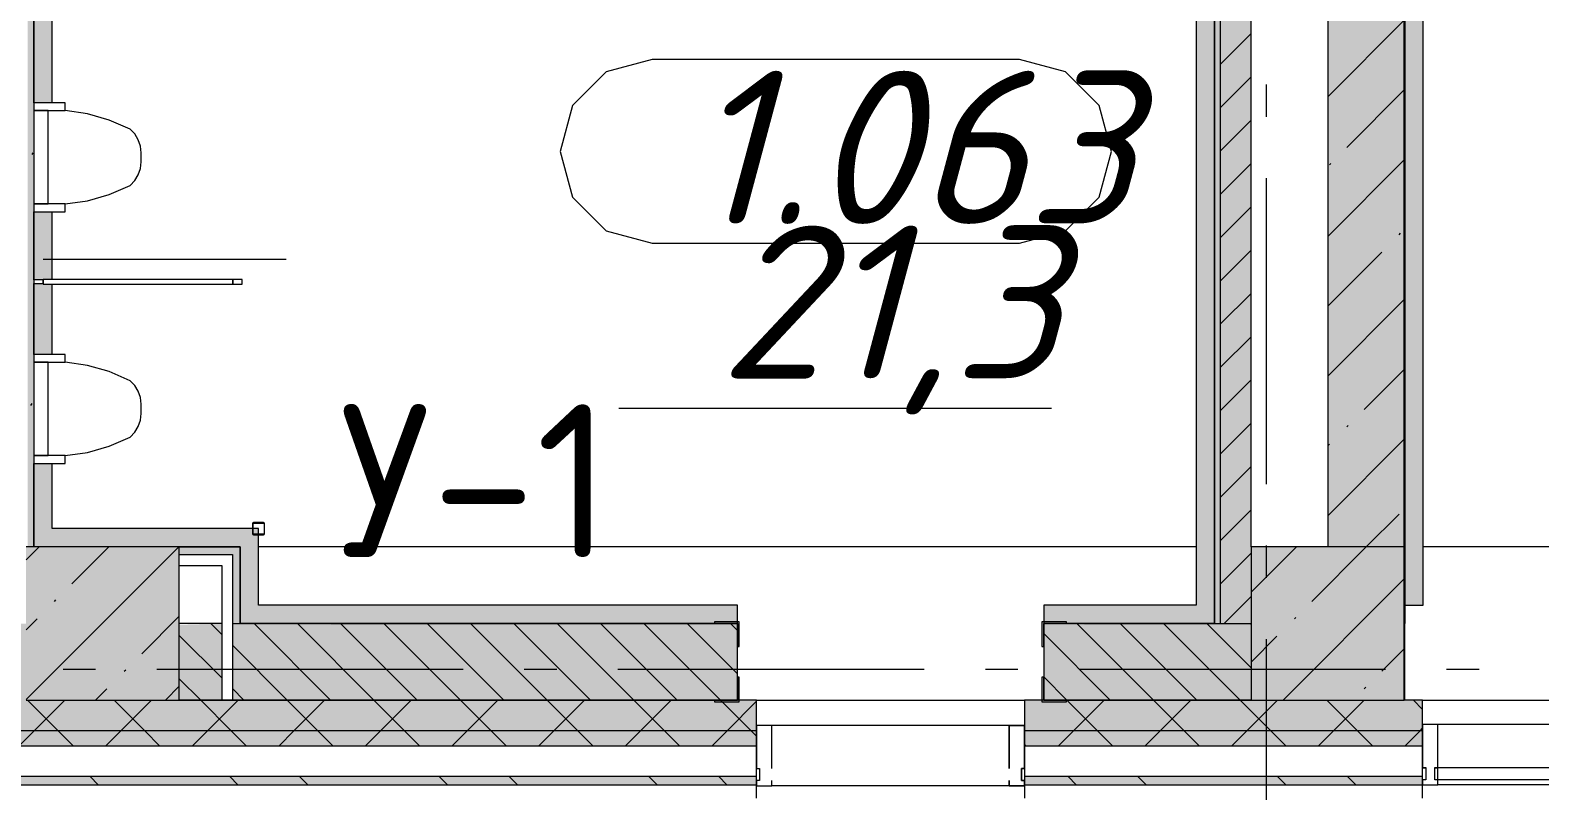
# Model space of a CAD drawing. Header units: millimetres. Extents: x -537608 to 253996, y -217170 to 186033.
# Drawn here: x -355363 to -350434, y -212296 to -209812 of the extents above; entities that cross this region are included whole.
import ezdxf

# ---------------------------------------------------------------- set-up
doc = ezdxf.new("R2010")
doc.units = ezdxf.units.MM
doc.layers.add('PDF _Геометрия', color=7, linetype='Continuous')
doc.layers.add('PDF _Текст', color=7, linetype='Continuous')
doc.layers.add('PDF _Сплошная заливка', color=7, linetype='Continuous', true_color=0xffffff)
doc.styles.add('PDF ISOCPEUR', font='isocpeur.ttf')
doc.styles.add('PDF ISOCPEUR Italic', font='isocpeui.ttf')

msp = doc.modelspace()

# ---------------------------------------------------------------- hatches: boundary and pattern name
at = {"layer": 'PDF _Сплошная заливка', "transparency": 33554559}
h = msp.add_hatch(color=256, dxfattribs=at)
h.paths.add_polyline_path([(-351496.1939, -211749.6569), (-351476.1972, -211749.6569), (-351476.1972, -207147.0659), (-351496.1939, -207149.6537), (-351496.1939, -211040.3228)], flags=0)
h.paths.add_polyline_path([(-351496.1939, -207047.0654), (-351476.1972, -207047.0654), (-351476.1972, -204249.6538), (-351496.1939, -204249.6538), (-351496.1939, -206832.9885)], flags=0)
for points in [[(-351476.1972, -211749.6569), (-351376.1968, -211749.6569), (-351376.1968, -204249.6538), (-351476.1972, -204249.6538), (-351476.1972, -211499.6558)], [(-351126.1957, -211499.6558), (-350876.1946, -211499.6558), (-350876.1946, -204499.6549), (-351126.1957, -204499.6549), (-351126.1957, -211040.3228)], [(-355370.8579, -211499.6558), (-355350.8613, -211499.6558), (-355350.8613, -207149.6537), (-355370.8579, -207149.6537), (-355370.8579, -211232.1684)], [(-354876.195, -211999.658), (-354876.195, -211499.6558), (-355376.1973, -211499.6558), (-355376.1973, -211999.658), (-355004.0461, -211999.658)]]:
    msp.add_hatch(color=256, dxfattribs=at).paths.add_polyline_path(points)
at = {"layer": 'PDF _Сплошная заливка', "true_color": 0x2254ff, "transparency": 33554559}
h = msp.add_hatch(color=160, dxfattribs=at)
h.paths.add_polyline_path([(-355350.8613, -211439.6572), (-355290.8627, -211439.6572), (-355290.8627, -211227.0701), (-355350.8613, -211227.0701)], flags=0)
h.paths.add_polyline_path([(-355350.8613, -210870.9542), (-355290.8627, -210870.9542), (-355290.8627, -210641.6559), (-355350.8613, -210639.658)], flags=0)
h.paths.add_polyline_path([(-355350.8613, -210627.6574), (-355290.8627, -210625.6552), (-355290.8627, -210405.382), (-355350.8613, -210405.382)], flags=0)
h.paths.add_polyline_path([(-355290.8627, -210049.2704), (-355290.8627, -207149.6537), (-355350.8613, -207149.6537), (-355350.8613, -210049.2704), (-355331.1402, -210049.2704)], flags=0)
h = msp.add_hatch(color=160, dxfattribs=at)
h.paths.add_polyline_path([(-351630.9688, -211749.6569), (-351556.201, -211749.6569), (-351556.201, -211689.6583), (-352053.6971, -211689.6583), (-352053.6971, -211749.6569)], flags=0)
h.paths.add_polyline_path([(-354160.7768, -211749.6569), (-353053.7016, -211749.6569), (-353053.7016, -211689.6583), (-354677.3223, -211689.6583), (-354677.3223, -211749.6569)], flags=0)
at = {"layer": 'PDF _Сплошная заливка', "transparency": 33554559}
h = msp.add_hatch(color=256, dxfattribs=at)
h.paths.add_polyline_path([(-287542.4985, -211999.658), (-287136.1735, -211999.658), (-287136.1735, -211749.6569), (-288256.1728, -211753.5623), (-288256.1728, -211999.658)], flags=0)
h.paths.add_polyline_path([(-285316.1732, -211999.658), (-284876.1717, -211999.658), (-284876.1717, -211749.6569), (-285316.1732, -211753.5623)], flags=0)
h.paths.add_polyline_path([(-294544.0193, -211999.658), (-294426.1751, -211999.658), (-294426.1751, -211749.6569), (-294544.0193, -211753.5623)], flags=0)
h.paths.add_polyline_path([(-293876.1749, -211999.658), (-293876.1749, -211749.6569), (-293926.1751, -211749.6569), (-293926.1751, -211999.658)], flags=0)
h.paths.add_polyline_path([(-293376.1748, -211999.658), (-293240.0629, -211999.658), (-293240.0629, -211749.6569), (-293376.1748, -211753.5623), (-293376.1748, -211911.5289)], flags=0)
h.paths.add_polyline_path([(-293076.1757, -211999.658), (-293076.1757, -211749.6569), (-293205.0645, -211753.5623), (-293205.0645, -211999.658)], flags=0)
h.paths.add_polyline_path([(-290076.1731, -211999.658), (-290076.1731, -211749.6569), (-290202.4245, -211753.5623), (-290202.4245, -211999.658)], flags=0)
h.paths.add_polyline_path([(-294579.0199, -211999.658), (-294579.0199, -211749.6569), (-294814.7297, -211753.5623), (-294814.7297, -211999.658), (-294710.2877, -211999.658)], flags=0)
h.paths.add_polyline_path([(-290376.1745, -211999.658), (-290237.4252, -211999.658), (-290237.4252, -211749.6569), (-290376.1745, -211753.5623), (-290376.1745, -211950.0152)], flags=0)
h.paths.add_polyline_path([(-290876.1745, -211999.658), (-290876.1745, -211749.6569), (-291256.1754, -211753.5623), (-291256.1754, -211999.658), (-290915.5758, -211999.658)], flags=0)
h.paths.add_polyline_path([(-296926.1754, -211999.658), (-296634.73, -211999.658), (-296634.73, -211749.6569), (-296926.1754, -211753.5623)], flags=0)
h.paths.add_polyline_path([(-297426.1777, -211999.658), (-297426.1777, -211749.6569), (-297814.73, -211753.5623), (-297814.73, -211999.658), (-297661.7282, -211999.658)], flags=0)
h.paths.add_polyline_path([(-303814.7307, -211999.658), (-303426.1784, -211999.658), (-303426.1784, -211749.6569), (-303814.7307, -211753.5623)], flags=0)
h.paths.add_polyline_path([(-299634.7303, -211999.658), (-299634.7303, -211749.6569), (-300814.7304, -211753.5623), (-300814.7304, -211999.658), (-300191.5361, -211999.658)], flags=0)
h.paths.add_polyline_path([(-302721.3441, -211999.658), (-302634.7307, -211999.658), (-302634.7307, -211749.6569), (-302926.1805, -211753.5623), (-302926.1805, -211999.658)], flags=0)
h.paths.add_polyline_path([(-305788.7147, -211999.658), (-305788.7147, -211749.6569), (-305926.1808, -211753.5623), (-305926.1808, -211999.658)], flags=0)
h.paths.add_polyline_path([(-308634.7357, -211999.658), (-308634.7357, -211749.6569), (-309814.7358, -211753.5623), (-309814.7358, -211999.658), (-309467.4986, -211999.658)], flags=0)
h.paths.add_polyline_path([(-306595.457, -211999.658), (-306595.457, -211749.6569), (-306814.7354, -211753.5623), (-306814.7354, -211999.658)], flags=0)
h.paths.add_polyline_path([(-306560.4585, -211999.658), (-306426.1788, -211999.658), (-306426.1788, -211749.6569), (-306560.4585, -211753.5623)], flags=0)
h.paths.add_polyline_path([(-305634.7311, -211999.658), (-305634.7311, -211749.6569), (-305753.7162, -211753.5623), (-305753.7162, -211999.658), (-305672.7867, -211999.658)], flags=0)
h.paths.add_polyline_path([(-312814.7361, -211999.658), (-312595.4577, -211999.658), (-312595.4577, -211749.6569), (-312814.7361, -211753.5623)], flags=0)
h.paths.add_polyline_path([(-311791.3679, -211999.658), (-311791.3679, -211749.6569), (-311926.1815, -211753.5623), (-311926.1815, -211999.658)], flags=0)
h.paths.add_polyline_path([(-311634.7361, -211999.658), (-311634.7361, -211749.6569), (-311756.3651, -211753.5623), (-311756.3651, -211999.658)], flags=0)
h.paths.add_polyline_path([(-312426.1838, -211999.658), (-312426.1838, -211749.6569), (-312560.4592, -211753.5623), (-312560.4592, -211999.658)], flags=0)
h.paths.add_polyline_path([(-315699.4156, -211999.658), (-315699.4156, -211749.6569), (-315814.7365, -211753.5623), (-315814.7365, -211999.658), (-315792.0185, -211999.658)], flags=0)
h.paths.add_polyline_path([(-315664.4172, -211999.658), (-315426.1841, -211999.658), (-315426.1841, -211749.6569), (-315664.4172, -211753.5623)], flags=0)
h.paths.add_polyline_path([(-314926.1819, -211999.658), (-314634.7364, -211999.658), (-314634.7364, -211749.6569), (-314926.1819, -211753.5623), (-314926.1819, -211907.5976)], flags=0)
h.paths.add_polyline_path([(-317634.7368, -211999.658), (-317634.7368, -211749.6569), (-318814.7368, -211753.5623), (-318814.7368, -211999.658), (-317900.1918, -211999.658)], flags=0)
h.paths.add_polyline_path([(-321426.1849, -211999.658), (-321426.1849, -211749.6569), (-321815.3572, -211753.5623), (-321815.3572, -211999.658), (-321694.9038, -211999.658)], flags=0)
h.paths.add_polyline_path([(-320851.6344, -211999.658), (-320796.1872, -211999.658), (-320796.1872, -211749.6569), (-320926.1869, -211753.5623), (-320926.1869, -211999.658)], flags=0)
h.paths.add_polyline_path([(-320634.7372, -211999.658), (-320634.7372, -211749.6569), (-320761.1845, -211753.5623), (-320761.1845, -211999.658)], flags=0)
h.paths.add_polyline_path([(-323756.1856, -211999.658), (-323635.3576, -211999.658), (-323635.3576, -211749.6569), (-323756.1856, -211753.5623)], flags=0)
h.paths.add_polyline_path([(-323791.1884, -211999.658), (-323791.1884, -211749.6569), (-323926.1873, -211749.6569), (-323926.1873, -211999.658), (-323803.077, -211999.658)], flags=0)
h.paths.add_polyline_path([(-326804.9504, -211999.658), (-326804.9504, -211749.6569), (-326926.1876, -211753.5623), (-326926.1876, -211999.658)], flags=0)
h.paths.add_polyline_path([(-326754.5197, -211999.658), (-326634.7422, -211999.658), (-326634.7422, -211749.6569), (-326769.9477, -211753.5623), (-326769.9477, -211999.658)], flags=0)
h.paths.add_polyline_path([(-327476.1901, -211999.658), (-327426.1898, -211999.658), (-327426.1898, -211749.6569), (-327476.1901, -211749.6569), (-327476.1901, -211877.6371)], flags=0)
h.paths.add_polyline_path([(-324814.7418, -211999.658), (-324426.1895, -211999.658), (-324426.1895, -211749.6569), (-324814.7418, -211753.5623)], flags=0)
h.paths.add_polyline_path([(-328116.1903, -211999.658), (-327976.188, -211999.658), (-327976.188, -211749.6569), (-328116.1903, -211753.5623)], flags=0)
h.paths.add_polyline_path([(-338936.1917, -211999.658), (-338936.1917, -211749.6569), (-339301.195, -211753.5623), (-339301.195, -211999.658), (-338981.929, -211999.658)], flags=0)
h.paths.add_polyline_path([(-341934.7496, -211999.658), (-341934.7496, -211749.6569), (-343114.7496, -211753.5623), (-343114.7496, -211999.658), (-342355.0063, -211999.658)], flags=0)
h.paths.add_polyline_path([(-339476.1958, -211999.658), (-339336.1935, -211999.658), (-339336.1935, -211749.6569), (-339476.1958, -211753.5623), (-339476.1958, -211796.1563)], flags=0)
h.paths.add_polyline_path([(-339976.1894, -211999.658), (-339976.1894, -211749.6569), (-340088.9181, -211753.5623), (-340088.9181, -211999.658)], flags=0)
h.paths.add_polyline_path([(-345476.1965, -211999.658), (-345336.1941, -211999.658), (-345336.1941, -211749.6569), (-345476.1965, -211753.5623), (-345476.1965, -211949.6578)], flags=0)
h.paths.add_polyline_path([(-345301.1957, -211999.658), (-344934.7456, -211999.658), (-344934.7456, -211749.6569), (-345301.1957, -211753.5623)], flags=0)
h.paths.add_polyline_path([(-345976.1987, -211999.658), (-345976.1987, -211749.6569), (-346054.7471, -211753.5623), (-346054.7471, -211999.658)], flags=0)
h.paths.add_polyline_path([(-348976.1948, -211999.658), (-348976.1948, -211749.6569), (-349054.7518, -211753.5623), (-349054.7518, -211999.658)], flags=0)
h.paths.add_polyline_path([(-348476.1925, -211999.658), (-348356.1955, -211999.658), (-348356.1955, -211749.6569), (-348476.1925, -211753.5623), (-348476.1925, -211955.5396)], flags=0)
h.paths.add_polyline_path([(-348257.8915, -211999.658), (-347874.7517, -211999.658), (-347874.7517, -211749.6569), (-348321.197, -211753.5623), (-348321.197, -211999.658)], flags=0)
h.paths.add_polyline_path([(-355376.1973, -211999.658), (-355376.1973, -211749.6569), (-358388.3618, -211753.5623), (-358388.3618, -211999.658), (-355847.3154, -211999.658)], flags=0)
h.paths.add_polyline_path([(-351630.9688, -211999.658), (-351376.1968, -211999.658), (-351376.1968, -211749.6569), (-352053.6971, -211753.5623), (-352052.6035, -211999.658)], flags=0)
h.paths.add_polyline_path([(-354737.3208, -211999.658), (-354737.3208, -211749.6569), (-354876.195, -211753.5623), (-354876.195, -211999.658)], flags=0)
h.paths.add_polyline_path([(-354160.7768, -211999.658), (-353053.7016, -211999.658), (-353053.7016, -211749.6569), (-354702.3224, -211753.5623), (-354702.3224, -211999.658)], flags=0)
h.paths.add_polyline_path([(-359976.2004, -211999.658), (-359849.1502, -211999.658), (-359849.1502, -211749.6569), (-359976.2004, -211753.5623)], flags=0)
h.paths.add_polyline_path([(-359814.1518, -211999.658), (-359388.3576, -211999.658), (-359388.3576, -211749.6569), (-359814.1518, -211753.5623)], flags=0)
h = msp.add_hatch(color=256, dxfattribs=at)
h.paths.add_polyline_path([(-284489.1716, -212099.6584), (-284489.1716, -211999.658), (-285376.1718, -211999.658), (-285376.1718, -212099.6584), (-284876.1717, -212099.6584)], flags=0)
h.paths.add_polyline_path([(-287076.1728, -212099.6584), (-287076.1728, -211999.658), (-288316.1736, -211999.658), (-288316.1736, -212099.6584), (-287542.4985, -212099.6584)], flags=0)
h.paths.add_polyline_path([(-290072.3065, -212099.6584), (-290016.1746, -212099.6584), (-290016.1746, -211999.658), (-291309.6741, -211999.658), (-291309.6741, -212099.6584), (-290915.5758, -212099.6584)], flags=0)
h.paths.add_polyline_path([(-293445.3838, -212099.6584), (-293009.6752, -212099.6584), (-293009.6752, -211999.658), (-294876.175, -211999.658), (-294876.175, -212099.6584), (-294288.6531, -212099.6584)], flags=0)
h.paths.add_polyline_path([(-300191.5361, -212099.6584), (-299576.1786, -212099.6584), (-299576.1786, -211999.658), (-300876.18, -211999.658), (-300876.18, -212099.6584)], flags=0)
h.paths.add_polyline_path([(-296818.4588, -212099.6584), (-296576.1782, -212099.6584), (-296576.1782, -211999.658), (-297876.1754, -211999.658), (-297876.1754, -212099.6584), (-297661.7282, -212099.6584)], flags=0)
h.paths.add_polyline_path([(-303876.1804, -212099.6584), (-302576.179, -212099.6584), (-302576.179, -211999.658), (-303876.1804, -211999.658)], flags=0)
h.paths.add_polyline_path([(-306094.4213, -212099.6584), (-305576.1793, -212099.6584), (-305576.1793, -211999.658), (-306876.1808, -211999.658), (-306876.1808, -212099.6584), (-306516.056, -212099.6584)], flags=0)
h.paths.add_polyline_path([(-308624.2293, -212099.6584), (-308576.1797, -212099.6584), (-308576.1797, -211999.658), (-309876.1811, -211999.658), (-309876.1811, -212099.6584), (-309467.4986, -212099.6584)], flags=0)
h.paths.add_polyline_path([(-314926.1819, -212099.6584), (-314576.1847, -212099.6584), (-314576.1847, -211999.658), (-315876.1861, -211999.658), (-315876.1861, -212099.6584), (-315370.3838, -212099.6584)], flags=0)
h.paths.add_polyline_path([(-311926.1815, -212099.6584), (-311576.1843, -212099.6584), (-311576.1843, -211999.658), (-312876.1815, -211999.658), (-312876.1815, -212099.6584), (-311997.3066, -212099.6584)], flags=0)
h.paths.add_polyline_path([(-317576.185, -212099.6584), (-317576.185, -211999.658), (-318876.1865, -211999.658), (-318876.1865, -212099.6584), (-317900.1918, -212099.6584)], flags=0)
h.paths.add_polyline_path([(-323576.8058, -212099.6584), (-323576.8058, -211999.658), (-324876.1872, -211999.658), (-324876.1872, -212099.6584), (-323803.077, -212099.6584)], flags=0)
h.paths.add_polyline_path([(-321694.9038, -212099.6584), (-320576.1854, -212099.6584), (-320576.1854, -211999.658), (-321876.8026, -211999.658), (-321876.8026, -212099.6584)], flags=0)
h.paths.add_polyline_path([(-326754.5197, -212099.6584), (-326576.186, -212099.6584), (-326576.186, -211999.658), (-328176.1889, -211999.658), (-328176.1889, -212099.6584), (-327176.1543, -212099.6584)], flags=0)
h.paths.add_polyline_path([(-338981.929, -212099.6584), (-338876.1932, -212099.6584), (-338876.1932, -211999.658), (-340176.1903, -211999.658), (-340176.1903, -212099.6584), (-339825.1984, -212099.6584)], flags=0)
h.paths.add_polyline_path([(-341876.1978, -212099.6584), (-341876.1978, -211999.658), (-343176.195, -211999.658), (-343176.195, -212099.6584), (-342355.0063, -212099.6584)], flags=0)
h.paths.add_polyline_path([(-344876.1939, -212099.6584), (-344876.1939, -211999.658), (-346116.1925, -211999.658), (-346116.1925, -212099.6584), (-344884.8143, -212099.6584)], flags=0)
h.paths.add_polyline_path([(-347816.2, -212099.6584), (-347816.2, -211999.658), (-349116.1971, -211999.658), (-349116.1971, -212099.6584), (-348257.8915, -212099.6584)], flags=0)
h.paths.add_polyline_path([(-352991.197, -212099.6584), (-352991.197, -211999.658), (-358450.8578, -211999.658), (-358450.8578, -212099.6584), (-353317.5075, -212099.6584)], flags=0)
h.paths.add_polyline_path([(-352116.2018, -212099.6584), (-350816.196, -212099.6584), (-350816.196, -211999.658), (-352116.2018, -211999.658)], flags=0)
h.paths.add_polyline_path([(-359325.8616, -212099.6584), (-359325.8616, -211999.658), (-364176.2018, -211999.658), (-364176.2018, -212099.6584), (-359642.0274, -212099.6584)], flags=0)
h.paths.add_polyline_path([(-365466.2005, -212099.6584), (-365466.2005, -211999.658), (-366016.2029, -211999.658), (-366016.2029, -212099.6584)], flags=0)
h.paths.add_polyline_path([(-368226.2024, -212099.6584), (-367816.2023, -212099.6584), (-367816.2023, -211999.658), (-368226.2024, -211999.658)], flags=0)
h = msp.add_hatch(color=256, dxfattribs=at)
h.paths.add_polyline_path([(-284489.1716, -212149.6586), (-284489.1716, -212099.6584), (-285376.1718, -212099.6584), (-285376.1718, -212149.6586), (-285012.6906, -212149.6586)], flags=0)
h.paths.add_polyline_path([(-287542.4985, -212149.6586), (-287076.1728, -212149.6586), (-287076.1728, -212099.6584), (-288316.1736, -212099.6584), (-288316.1736, -212149.6586)], flags=0)
h.paths.add_polyline_path([(-290016.1746, -212149.6586), (-290016.1746, -212099.6584), (-291309.6741, -212099.6584), (-291309.6741, -212149.6586), (-290072.3065, -212149.6586)], flags=0)
h.paths.add_polyline_path([(-293023.7491, -212149.6586), (-293009.6752, -212149.6586), (-293009.6752, -212099.6584), (-294876.175, -212099.6584), (-294876.175, -212149.6586), (-293445.3838, -212149.6586)], flags=0)
h.paths.add_polyline_path([(-297661.7282, -212149.6586), (-296576.1782, -212149.6586), (-296576.1782, -212099.6584), (-297876.1754, -212099.6584), (-297876.1754, -212149.6586)], flags=0)
h.paths.add_polyline_path([(-302576.179, -212149.6586), (-302576.179, -212099.6584), (-303876.1804, -212099.6584), (-303876.1804, -212149.6586), (-302721.3441, -212149.6586)], flags=0)
h.paths.add_polyline_path([(-300876.18, -212149.6586), (-299576.1786, -212149.6586), (-299576.1786, -212099.6584), (-300876.18, -212099.6584)], flags=0)
h.paths.add_polyline_path([(-306876.1808, -212149.6586), (-305576.1793, -212149.6586), (-305576.1793, -212099.6584), (-306876.1808, -212099.6584), (-306876.1808, -212110.1863)], flags=0)
h.paths.add_polyline_path([(-308576.1797, -212149.6586), (-308576.1797, -212099.6584), (-309876.1811, -212099.6584), (-309876.1811, -212149.6586), (-308624.2293, -212149.6586)], flags=0)
h.paths.add_polyline_path([(-311576.1843, -212149.6586), (-311576.1843, -212099.6584), (-312876.1815, -212099.6584), (-312876.1815, -212149.6586), (-311997.3066, -212149.6586)], flags=0)
h.paths.add_polyline_path([(-314576.1847, -212149.6586), (-314576.1847, -212099.6584), (-315876.1861, -212099.6584), (-315876.1861, -212149.6586), (-315370.3838, -212149.6586)], flags=0)
h.paths.add_polyline_path([(-317900.1918, -212149.6586), (-317576.185, -212149.6586), (-317576.185, -212099.6584), (-318876.1865, -212099.6584), (-318876.1865, -212149.6586), (-318743.4611, -212149.6586)], flags=0)
h.paths.add_polyline_path([(-320851.6344, -212149.6586), (-320576.1854, -212149.6586), (-320576.1854, -212099.6584), (-321876.8026, -212099.6584), (-321876.8026, -212149.6586), (-321273.2691, -212149.6586)], flags=0)
h.paths.add_polyline_path([(-324646.3463, -212149.6586), (-323576.8058, -212149.6586), (-323576.8058, -212099.6584), (-324876.1872, -212099.6584), (-324876.1872, -212149.6586)], flags=0)
h.paths.add_polyline_path([(-327176.1543, -212149.6586), (-326576.186, -212149.6586), (-326576.186, -212099.6584), (-328176.1889, -212099.6584), (-328176.1889, -212149.6586), (-328019.4236, -212149.6586)], flags=0)
h.paths.add_polyline_path([(-338876.1932, -212149.6586), (-338876.1932, -212099.6584), (-340176.1903, -212099.6584), (-340176.1903, -212149.6586), (-338981.929, -212149.6586)], flags=0)
h.paths.add_polyline_path([(-342355.0063, -212149.6586), (-341876.1978, -212149.6586), (-341876.1978, -212099.6584), (-343176.195, -212099.6584), (-343176.195, -212149.6586)], flags=0)
h.paths.add_polyline_path([(-344876.1939, -212149.6586), (-344876.1939, -212099.6584), (-346116.1925, -212099.6584), (-346116.1925, -212149.6586), (-344884.8143, -212149.6586)], flags=0)
h.paths.add_polyline_path([(-347816.2, -212149.6586), (-347816.2, -212099.6584), (-349116.1971, -212099.6584), (-349116.1971, -212149.6586), (-348257.8915, -212149.6586)], flags=0)
h.paths.add_polyline_path([(-350816.196, -212149.6586), (-350816.196, -212099.6584), (-352116.2018, -212099.6584), (-352116.2018, -212149.6586), (-351630.9688, -212149.6586)], flags=0)
h.paths.add_polyline_path([(-353317.5075, -212149.6586), (-352991.197, -212149.6586), (-352991.197, -212099.6584), (-358450.8578, -212099.6584), (-358450.8578, -212149.6586), (-354160.7768, -212149.6586)], flags=0)
h.paths.add_polyline_path([(-360906.9313, -212149.6586), (-359325.8616, -212149.6586), (-359325.8616, -212099.6584), (-364176.2018, -212099.6584), (-364176.2018, -212149.6586), (-361750.2006, -212149.6586)], flags=0)
h.paths.add_polyline_path([(-365466.2005, -212149.6586), (-365466.2005, -212099.6584), (-366016.2029, -212099.6584), (-366016.2029, -212149.6586)], flags=0)
h.paths.add_polyline_path([(-367816.2023, -212149.6586), (-367816.2023, -212099.6584), (-368326.2029, -212099.6584), (-368326.2029, -212149.6586), (-368226.2024, -212149.6586)], flags=0)
h = msp.add_hatch(color=256, dxfattribs=at)
h.paths.add_polyline_path([(-284489.1716, -212276.6571), (-284489.1716, -212249.6591), (-285376.1718, -212249.6591), (-285376.1718, -212276.6571), (-285012.6906, -212276.6571)], flags=0)
h.paths.add_polyline_path([(-288316.1736, -212276.6571), (-287076.1728, -212276.6571), (-287076.1728, -212249.6591), (-288316.1736, -212249.6591)], flags=0)
h.paths.add_polyline_path([(-290016.1746, -212276.6571), (-290016.1746, -212249.6591), (-291309.6741, -212249.6591), (-291309.6741, -212276.6571), (-290072.3065, -212276.6571)], flags=0)
h.paths.add_polyline_path([(-293009.6752, -212276.6571), (-293009.6752, -212249.6591), (-294876.175, -212249.6591), (-294876.175, -212276.6571), (-293023.7491, -212276.6571)], flags=0)
h.paths.add_polyline_path([(-297661.7282, -212276.6571), (-296576.1782, -212276.6571), (-296576.1782, -212249.6591), (-297876.1754, -212249.6591), (-297876.1754, -212276.6571)], flags=0)
h.paths.add_polyline_path([(-300876.18, -212276.6571), (-299576.1786, -212276.6571), (-299576.1786, -212249.6591), (-300876.18, -212249.6591)], flags=0)
h.paths.add_polyline_path([(-306094.4213, -212276.6571), (-305576.1793, -212276.6571), (-305576.1793, -212249.6591), (-306876.1808, -212249.6591), (-306876.1808, -212276.6571), (-306516.056, -212276.6571)], flags=0)
h.paths.add_polyline_path([(-302721.3441, -212276.6571), (-302576.179, -212276.6571), (-302576.179, -212249.6591), (-303876.1804, -212249.6591), (-303876.1804, -212276.6571), (-303564.6134, -212276.6571)], flags=0)
h.paths.add_polyline_path([(-309467.4986, -212276.6571), (-308576.1797, -212276.6571), (-308576.1797, -212249.6591), (-309876.1811, -212249.6591), (-309876.1811, -212276.6571)], flags=0)
h.paths.add_polyline_path([(-312840.5759, -212276.6571), (-311576.1843, -212276.6571), (-311576.1843, -212249.6591), (-312876.1815, -212249.6591), (-312876.1815, -212276.6571)], flags=0)
h.paths.add_polyline_path([(-314576.1847, -212276.6571), (-314576.1847, -212249.6591), (-315876.1861, -212249.6591), (-315876.1861, -212276.6571), (-315370.3838, -212276.6571)], flags=0)
h.paths.add_polyline_path([(-317576.185, -212276.6571), (-317576.185, -212249.6591), (-318876.1865, -212249.6591), (-318876.1865, -212276.6571), (-317900.1918, -212276.6571)], flags=0)
h.paths.add_polyline_path([(-320851.6344, -212276.6571), (-320576.1854, -212276.6571), (-320576.1854, -212249.6591), (-321876.8026, -212249.6591), (-321876.8026, -212276.6571), (-321273.2691, -212276.6571)], flags=0)
h.paths.add_polyline_path([(-324876.1872, -212276.6571), (-323576.8058, -212276.6571), (-323576.8058, -212249.6591), (-324876.1872, -212249.6591)], flags=0)
h.paths.add_polyline_path([(-327176.1543, -212276.6571), (-326576.186, -212276.6571), (-326576.186, -212249.6591), (-328176.1889, -212249.6591), (-328176.1889, -212276.6571), (-328019.4236, -212276.6571)], flags=0)
h.paths.add_polyline_path([(-338876.1932, -212276.6571), (-338876.1932, -212249.6591), (-340176.1903, -212249.6591), (-340176.1903, -212276.6571), (-338981.929, -212276.6571)], flags=0)
h.paths.add_polyline_path([(-342355.0063, -212276.6571), (-341876.1978, -212276.6571), (-341876.1978, -212249.6591), (-343176.195, -212249.6591), (-343176.195, -212276.6571)], flags=0)
h.paths.add_polyline_path([(-346116.1925, -212276.6571), (-344876.1939, -212276.6571), (-344876.1939, -212249.6591), (-346116.1925, -212249.6591)], flags=0)
h.paths.add_polyline_path([(-347816.2, -212276.6571), (-347816.2, -212249.6591), (-349116.1971, -212249.6591), (-349116.1971, -212276.6571), (-348257.8915, -212276.6571)], flags=0)
h.paths.add_polyline_path([(-351630.9688, -212276.6571), (-350816.196, -212276.6571), (-350816.196, -212249.6591), (-352116.2018, -212249.6591), (-352116.2018, -212276.6571), (-352052.6035, -212276.6571)], flags=0)
h.paths.add_polyline_path([(-353317.5075, -212276.6571), (-352991.197, -212276.6571), (-352991.197, -212249.6591), (-358450.8578, -212249.6591), (-358450.8578, -212276.6571), (-354160.7768, -212276.6571)], flags=0)
h.paths.add_polyline_path([(-359642.0274, -212276.6571), (-359325.8616, -212276.6571), (-359325.8616, -212249.6591), (-364176.2018, -212249.6591), (-364176.2018, -212276.6571), (-360063.662, -212276.6571)], flags=0)
h.paths.add_polyline_path([(-368326.2029, -212276.6571), (-367816.2023, -212276.6571), (-367816.2023, -212249.6591), (-368476.2036, -212249.6591), (-368476.2036, -212276.6571), (-368376.2031, -212276.6571)], flags=0)
h.paths.add_polyline_path([(-365466.2005, -212276.6571), (-365466.2005, -212249.6591), (-366016.2029, -212249.6591), (-366016.2029, -212276.6571)], flags=0)

# ---------------------------------------------------------------- linework, layer by layer
at = {"layer": 'PDF _Геометрия', "lineweight": 9}
for p, q in [((-350874.7478, -204309.6524), (-350874.7478, -211689.6583)), ((-350814.7492, -211689.6583), (-350814.7492, -204309.6524)), ((-351126.1957, -204499.6549), (-351126.1957, -211499.6558)), ((-350876.1946, -211499.6558), (-350876.1946, -204499.6549)), ((-351376.1968, -211499.6558), (-351376.1968, -205399.6546)), ((-355350.8613, -207149.6537), (-355350.8613, -210049.2704)), ((-355350.8613, -210049.2704), (-355350.8613, -207149.6537)), ((-351496.1939, -207167.0668), (-351496.1939, -211749.6569)), ((-351496.1939, -211749.6569), (-351496.1939, -207167.0668)), ((-351476.1972, -211749.6569), (-351476.1972, -207147.0659)), ((-355290.8627, -210049.2704), (-355290.8627, -207209.6566)), ((-351556.201, -207209.6566), (-351556.201, -211689.6583)), ((-351126.1957, -210029.0025), (-350876.1946, -209779.0014)), ((-351476.1972, -209922.836), (-351376.1968, -209822.8356)), ((-351476.1972, -210064.255), (-351376.1968, -209964.2546)), ((-351063.8461, -210194.7498), (-350876.1946, -210007.1026)), ((-351476.1972, -210205.6783), (-351376.1968, -210105.6778)), ((-351476.1972, -210347.0972), (-351376.1968, -210247.0968)), ((-351126.1957, -210485.2007), (-350876.1946, -210235.1996)), ((-351120.8649, -210251.773), (-351116.1285, -210247.0322)), ((-355350.8613, -210627.6574), (-355350.8613, -210405.382)), ((-355350.8613, -210405.382), (-355350.8613, -210627.6574)), ((-355290.8627, -210625.6552), (-355290.8627, -210405.382)), ((-351476.1972, -210488.5205), (-351376.1968, -210388.5201)), ((-350892.7723, -210479.8699), (-350888.0272, -210475.1292)), ((-355320.8577, -210559.2408), (-354527.537, -210559.2408)), ((-351476.1972, -210629.9396), (-351376.1968, -210529.9391)), ((-351126.1957, -210713.2976), (-350949.7911, -210536.8974)), ((-355350.8613, -210870.9542), (-355350.8613, -210639.658)), ((-355350.8613, -210639.658), (-355350.8613, -210870.9542)), ((-355290.8627, -210870.9542), (-355290.8627, -210641.6559)), ((-351476.1972, -210771.3628), (-351376.1968, -210671.3624)), ((-351126.1957, -210941.3989), (-350876.1946, -210691.3977)), ((-351476.1972, -210912.7818), (-351376.1968, -210812.7856)), ((-351006.8186, -211050.1188), (-350876.1946, -210919.4947)), ((-351476.1972, -211054.2051), (-351376.1968, -210954.2046)), ((-351476.1972, -211195.6284), (-351376.1968, -211095.628)), ((-351063.8461, -211107.142), (-351059.101, -211102.4011)), ((-351126.1957, -211397.5928), (-350876.1946, -211147.596)), ((-351126.1957, -211169.4958), (-351120.8649, -211164.1651)), ((-355350.8613, -211439.6572), (-355350.8613, -211227.0701)), ((-355350.8613, -211227.0701), (-355350.8613, -211439.6572)), ((-355290.8627, -211439.6572), (-355290.8627, -211227.0701)), ((-351476.1972, -211337.0474), (-351376.1968, -211237.0469)), ((-351476.1972, -211478.4707), (-351376.1968, -211378.4702)), ((-351000.1617, -211499.6558), (-350892.7723, -211392.2664)), ((-355350.8613, -211439.6572), (-355350.8613, -211499.6558)), ((-355350.8613, -211499.6558), (-355350.8613, -211439.6572)), ((-354677.3223, -211439.6572), (-355290.8627, -211439.6572)), ((-354617.3238, -211439.6572), (-354677.3223, -211439.6572)), ((-354636.1492, -211420.8275), (-354637.3204, -211423.6564)), ((-354637.3204, -211423.6564), (-354637.3204, -211455.6579)), ((-354637.3204, -211455.6579), (-354636.1492, -211458.4869)), ((-354633.3245, -211419.6562), (-354636.1492, -211420.8275)), ((-354636.1492, -211458.4869), (-354633.3245, -211459.6581)), ((-354635.3225, -211423.6564), (-354634.7369, -211422.2441)), ((-354635.3225, -211455.6579), (-354635.3225, -211423.6564)), ((-354634.7369, -211457.0703), (-354635.3225, -211455.6579)), ((-354634.7369, -211422.2441), (-354633.3245, -211421.6585)), ((-354633.3245, -211457.6559), (-354634.7369, -211457.0703)), ((-354601.323, -211419.6562), (-354633.3245, -211419.6562)), ((-354633.3245, -211421.6585), (-354601.323, -211421.6585)), ((-354601.323, -211457.6559), (-354633.3245, -211457.6559)), ((-354633.3245, -211459.6581), (-354601.323, -211459.6581)), ((-354617.3238, -211689.6583), (-354617.3238, -211439.6572)), ((-354598.4983, -211420.8275), (-354601.323, -211419.6562)), ((-354601.323, -211421.6585), (-354599.9106, -211422.2441)), ((-354599.9106, -211457.0703), (-354601.323, -211457.6559)), ((-354601.323, -211459.6581), (-354598.4983, -211458.4869)), ((-354599.9106, -211422.2441), (-354599.3251, -211423.6564)), ((-354599.3251, -211455.6579), (-354599.9106, -211457.0703)), ((-354599.3251, -211423.6564), (-354599.3251, -211455.6579)), ((-354597.3271, -211423.6564), (-354598.4983, -211420.8275)), ((-354598.4983, -211458.4869), (-354597.3271, -211455.6579)), ((-354597.3271, -211455.6579), (-354597.3271, -211423.6564)), ((-355376.1973, -211541.8192), (-355334.0338, -211499.6558)), ((-355376.1973, -211998.0174), (-354877.8399, -211499.6558)), ((-354876.195, -211499.6558), (-355376.1973, -211499.6558)), ((-355226.6444, -211620.3633), (-355105.9325, -211499.6558)), ((-354677.3223, -211499.6558), (-354876.195, -211499.6558)), ((-354876.195, -211499.6558), (-354737.3208, -211499.6558)), ((-354876.195, -211999.658), (-354876.195, -211499.6558)), ((-354737.3208, -211499.6558), (-354702.3224, -211499.6558)), ((-354702.3224, -211499.6558), (-354677.3223, -211499.6558)), ((-354677.3223, -211689.6583), (-354677.3223, -211499.6558)), ((-354677.3223, -211499.6558), (-354677.3223, -211749.6569)), ((-351376.1968, -211647.5938), (-351228.2629, -211499.6558)), ((-350876.1946, -211499.6558), (-351376.1968, -211499.6558)), ((-351376.1968, -211499.6558), (-351376.1968, -211999.658)), ((-351177.8924, -211677.3865), (-351000.1617, -211499.6558)), ((-350876.1946, -211999.658), (-350876.1946, -211499.6558)), ((-354876.195, -211524.6559), (-354737.3208, -211524.6559)), ((-354876.195, -211559.6586), (-354737.3208, -211559.6586)), ((-354737.3208, -211524.6559), (-354702.3224, -211524.6559)), ((-354737.3208, -211559.6586), (-354737.3208, -211749.6569)), ((-354702.3224, -211524.6559), (-354702.3224, -211749.6569)), ((-351476.1972, -211619.8896), (-351376.1968, -211519.8892)), ((-351272.0627, -211999.658), (-350876.1946, -211603.7899)), ((-351464.5454, -211749.6569), (-351376.1968, -211661.3125)), ((-355283.6718, -211677.3865), (-355278.9267, -211672.6457)), ((-354677.3223, -211749.6569), (-354677.3223, -211689.6583)), ((-353053.7016, -211689.6583), (-354617.3238, -211689.6583)), ((-353053.7016, -211749.6569), (-353053.7016, -211689.6583)), ((-351556.201, -211689.6583), (-352053.6971, -211689.6583)), ((-352053.6971, -211689.6583), (-352053.6971, -211749.6569)), ((-350874.7478, -211689.6583), (-350814.7492, -211689.6583)), ((-355376.1973, -211769.9204), (-355340.6907, -211734.4139)), ((-354998.5431, -211848.4645), (-354876.195, -211726.1165)), ((-354737.3208, -211749.6569), (-354876.195, -211749.6569)), ((-354737.3208, -211785.7662), (-354773.4302, -211749.6569)), ((-354737.3208, -211749.6569), (-354737.3208, -211999.658)), ((-354702.3224, -211749.6569), (-354702.3224, -211999.658)), ((-354702.3224, -211749.6569), (-354677.3223, -211749.6569)), ((-353053.7016, -211749.6569), (-354677.3223, -211749.6569)), ((-354677.3223, -211749.6569), (-353053.7016, -211749.6569)), ((-354382.0144, -211999.658), (-354632.0069, -211749.6569)), ((-354240.5911, -211999.658), (-354490.5922, -211749.6569)), ((-354099.1678, -211999.658), (-354349.1689, -211749.6569)), ((-353957.7445, -211999.658), (-354207.7457, -211749.6569)), ((-353816.3213, -211999.658), (-354066.3224, -211749.6569)), ((-353674.9065, -211999.658), (-353924.899, -211749.6569)), ((-353533.4832, -211999.658), (-353783.4844, -211749.6569)), ((-353392.06, -211999.658), (-353642.0611, -211749.6569)), ((-353250.6367, -211999.658), (-353500.6378, -211749.6569)), ((-353109.2134, -211999.658), (-353359.2145, -211749.6569)), ((-353053.7016, -211913.7551), (-353217.7998, -211749.6569)), ((-353053.7016, -211772.3318), (-353076.3765, -211749.6569)), ((-353053.7016, -211999.658), (-353053.7016, -211749.6569)), ((-351556.201, -211749.6569), (-352053.6971, -211749.6569)), ((-352053.6971, -211749.6569), (-351556.201, -211749.6569)), ((-352053.6971, -211749.6569), (-352053.6971, -211999.658)), ((-351695.0063, -211999.658), (-351945.0074, -211749.6569)), ((-351553.583, -211999.658), (-351803.5841, -211749.6569)), ((-351412.1598, -211999.658), (-351662.1608, -211749.6569)), ((-351556.201, -211749.6569), (-351496.1939, -211749.6569)), ((-351496.1939, -211749.6569), (-351556.201, -211749.6569)), ((-351376.1968, -211894.1976), (-351520.7375, -211749.6569)), ((-351496.1939, -211749.6569), (-351476.1972, -211749.6569)), ((-351476.1972, -211749.6569), (-351376.1968, -211749.6569)), ((-351375.4131, -211753.5623), (-351379.3142, -211749.6569)), ((-351234.9198, -211734.4139), (-351230.1748, -211729.6732)), ((-350874.7478, -211999.658), (-350874.7478, -211749.6569)), ((-354737.3208, -211927.1852), (-354876.195, -211788.311)), ((-351836.421, -211999.658), (-352053.6971, -211782.3818)), ((-351376.1968, -211875.6951), (-351291.9387, -211791.4371)), ((-354523.4291, -211999.658), (-354702.3224, -211820.7646)), ((-350949.7911, -211905.4877), (-350876.1946, -211831.8911)), ((-355055.5706, -211905.4877), (-355050.8255, -211900.7469)), ((-354921.6396, -211999.658), (-354876.195, -211954.2134)), ((-354806.2756, -211999.658), (-354876.195, -211929.7343)), ((-351977.8443, -211999.658), (-352053.6971, -211923.8051)), ((-355376.1973, -211999.658), (-354876.195, -211999.658)), ((-355271.9597, -212099.6584), (-355371.9602, -211999.658)), ((-355350.0776, -212099.6584), (-355250.0772, -211999.658)), ((-355149.7409, -211999.658), (-355112.598, -211962.5109)), ((-354989.1132, -212099.6584), (-355089.1137, -211999.658)), ((-355067.231, -212099.6584), (-354967.2392, -211999.658)), ((-352991.197, -211999.658), (-354876.195, -211999.658)), ((-354876.195, -211999.658), (-354737.3208, -211999.658)), ((-354706.2752, -212099.6584), (-354806.2756, -211999.658)), ((-354784.3931, -212099.6584), (-354684.3926, -211999.658)), ((-354737.3208, -211999.658), (-354702.3224, -211999.658)), ((-354664.8524, -211999.658), (-354702.3224, -211962.1879)), ((-354702.3224, -211999.658), (-353053.7016, -211999.658)), ((-354423.4287, -212099.6584), (-354523.4291, -211999.658)), ((-354501.5464, -212099.6584), (-354401.546, -211999.658)), ((-354140.5907, -212099.6584), (-354240.5911, -211999.658)), ((-354218.7085, -212099.6584), (-354118.7081, -211999.658)), ((-353857.7441, -212099.6584), (-353957.7445, -211999.658)), ((-353935.8619, -212099.6584), (-353835.8614, -211999.658)), ((-353574.9061, -212099.6584), (-353674.9065, -211999.658)), ((-353653.0239, -212099.6584), (-353553.0235, -211999.658)), ((-353292.0595, -212099.6584), (-353392.06, -211999.658)), ((-353370.1773, -212099.6584), (-353270.1769, -211999.658)), ((-353009.2216, -212099.6584), (-353109.2134, -211999.658)), ((-353087.3394, -212099.6584), (-352991.197, -212003.5203)), ((-352991.197, -212099.6584), (-352991.197, -211999.658)), ((-351376.1968, -211999.658), (-352116.2018, -211999.658)), ((-352116.2018, -211999.658), (-352116.2018, -212099.6584)), ((-352053.6971, -211999.658), (-351376.1968, -211999.658)), ((-351877.8439, -212099.6584), (-351977.8443, -211999.658)), ((-351955.9617, -212099.6584), (-351855.9612, -211999.658)), ((-351595.0058, -212099.6584), (-351695.0063, -211999.658)), ((-351673.1237, -212099.6584), (-351573.1232, -211999.658)), ((-351312.1593, -212099.6584), (-351412.1598, -211999.658)), ((-351390.2771, -212099.6584), (-351290.2766, -211999.658)), ((-351376.1968, -211999.658), (-350876.1946, -211999.658)), ((-351029.3213, -212099.6584), (-351129.3217, -211999.658)), ((-351107.4391, -212099.6584), (-351007.4387, -211999.658)), ((-351006.8186, -211962.5109), (-351002.0735, -211957.7701)), ((-350816.196, -211999.658), (-350876.1946, -211999.658)), ((-350816.196, -212029.9328), (-350846.4752, -211999.658)), ((-350816.196, -212099.6584), (-350816.196, -211999.658)), ((-352991.197, -212099.6584), (-358450.8578, -212099.6584)), ((-355400.0778, -212149.6586), (-355350.0776, -212099.6584)), ((-355221.9595, -212149.6586), (-355271.9597, -212099.6584)), ((-355117.2312, -212149.6586), (-355067.231, -212099.6584)), ((-354939.113, -212149.6586), (-354989.1132, -212099.6584)), ((-354834.3933, -212149.6586), (-354784.3931, -212099.6584)), ((-354656.275, -212149.6586), (-354706.2752, -212099.6584)), ((-354551.5467, -212149.6586), (-354501.5464, -212099.6584)), ((-354373.4284, -212149.6586), (-354423.4287, -212099.6584)), ((-354268.7087, -212149.6586), (-354218.7085, -212099.6584)), ((-354090.5904, -212149.6586), (-354140.5907, -212099.6584)), ((-353985.8621, -212149.6586), (-353935.8619, -212099.6584)), ((-353807.7439, -212149.6586), (-353857.7441, -212099.6584)), ((-353703.0242, -212149.6586), (-353653.0239, -212099.6584)), ((-353524.9059, -212149.6586), (-353574.9061, -212099.6584)), ((-353420.1775, -212149.6586), (-353370.1773, -212099.6584)), ((-353242.0593, -212149.6586), (-353292.0595, -212099.6584)), ((-353137.3396, -212149.6586), (-353087.3394, -212099.6584)), ((-352991.197, -212117.6743), (-353009.2216, -212099.6584)), ((-352941.1968, -212082.6587), (-352991.197, -212082.6587)), ((-352991.197, -212082.6587), (-352991.197, -212222.6567)), ((-352991.197, -212149.6586), (-352991.197, -212099.6584)), ((-352166.202, -212082.6587), (-352941.1968, -212082.6587)), ((-352941.1968, -212222.6567), (-352941.1968, -212082.6587)), ((-352116.2018, -212082.6587), (-352166.202, -212082.6587)), ((-352166.202, -212082.6587), (-352166.202, -212222.6567)), ((-352166.202, -212222.6567), (-352166.202, -212082.6587)), ((-352166.202, -212082.6587), (-352116.2018, -212082.6587)), ((-352116.2018, -212222.6567), (-352116.2018, -212082.6587)), ((-352116.2018, -212082.6587), (-352116.2018, -212222.6567)), ((-350816.196, -212099.6584), (-352116.2018, -212099.6584)), ((-352116.2018, -212099.6584), (-352116.2018, -212149.6586)), ((-352005.9619, -212149.6586), (-351955.9617, -212099.6584)), ((-351827.8436, -212149.6586), (-351877.8439, -212099.6584)), ((-351723.1239, -212149.6586), (-351673.1237, -212099.6584)), ((-351545.0056, -212149.6586), (-351595.0058, -212099.6584)), ((-351440.2773, -212149.6586), (-351390.2771, -212099.6584)), ((-351262.1591, -212149.6586), (-351312.1593, -212099.6584)), ((-351157.4393, -212149.6586), (-351107.4391, -212099.6584)), ((-350979.3211, -212149.6586), (-351029.3213, -212099.6584)), ((-350874.5928, -212149.6586), (-350824.5925, -212099.6584)), ((-350824.5925, -212099.6584), (-350816.196, -212091.2619)), ((-350766.1958, -212079.6574), (-350816.196, -212079.6574)), ((-350816.196, -212079.6574), (-350816.196, -212219.6555)), ((-350816.196, -212149.6586), (-350816.196, -212099.6584)), ((-349991.201, -212079.6574), (-350766.1958, -212079.6574)), ((-350766.1958, -212219.6555), (-350766.1958, -212079.6574)), ((-352991.197, -212149.6586), (-358450.8578, -212149.6586)), ((-352991.197, -212249.6591), (-352991.197, -212149.6586)), ((-352110.6902, -212149.6586), (-352116.2018, -212144.1471)), ((-350816.196, -212149.6586), (-352116.2018, -212149.6586)), ((-352116.2018, -212149.6586), (-352116.2018, -212249.6591)), ((-350816.196, -212249.6591), (-350816.196, -212149.6586)), ((-352991.197, -212249.6591), (-358450.8578, -212249.6591)), ((-352991.197, -212222.6567), (-352981.1987, -212222.6567)), ((-352991.197, -212276.6571), (-352991.197, -212249.6591)), ((-352981.1987, -212222.6567), (-352981.1987, -212262.6586)), ((-352126.2001, -212262.6586), (-352126.2001, -212222.6567)), ((-352126.2001, -212222.6567), (-352116.2018, -212222.6567)), ((-352116.2018, -212222.6567), (-352126.2001, -212222.6567)), ((-352126.2001, -212222.6567), (-352126.2001, -212262.6586)), ((-350816.196, -212249.6591), (-352116.2018, -212249.6591)), ((-352116.2018, -212249.6591), (-352116.2018, -212276.6571)), ((-350816.196, -212219.6555), (-350806.1977, -212219.6555)), ((-350816.196, -212276.6571), (-350816.196, -212249.6591)), ((-350806.1977, -212219.6555), (-350806.1977, -212259.6574)), ((-350776.1941, -212259.6574), (-350776.1941, -212219.6555)), ((-350776.1941, -212219.6555), (-350766.1958, -212219.6555)), ((-350766.1958, -212259.6574), (-350766.1958, -212219.6555)), ((-350766.1958, -212219.6555), (-349991.201, -212219.6555)), ((-358450.8578, -212276.6571), (-352991.197, -212276.6571)), ((-352981.1987, -212262.6586), (-352991.197, -212262.6586)), ((-352991.197, -212262.6586), (-352991.197, -212279.6583)), ((-352991.197, -212279.6583), (-352941.1968, -212279.6583)), ((-352941.1968, -212279.6583), (-352941.1968, -212262.6586)), ((-352166.202, -212279.6583), (-352941.1968, -212279.6583)), ((-352166.202, -212279.6583), (-352166.202, -212262.6586)), ((-352166.202, -212262.6586), (-352166.202, -212279.6583)), ((-352116.2018, -212279.6583), (-352166.202, -212279.6583)), ((-352166.202, -212279.6583), (-352116.2018, -212279.6583)), ((-352116.2018, -212262.6586), (-352126.2001, -212262.6586)), ((-352126.2001, -212262.6586), (-352116.2018, -212262.6586)), ((-352116.2018, -212262.6586), (-352116.2018, -212279.6583)), ((-352116.2018, -212279.6583), (-352116.2018, -212262.6586)), ((-352116.2018, -212276.6571), (-350816.196, -212276.6571)), ((-350806.1977, -212259.6574), (-350816.196, -212259.6574)), ((-350816.196, -212259.6574), (-350816.196, -212276.6571)), ((-350816.196, -212276.6571), (-350766.1958, -212276.6571)), ((-350766.1958, -212259.6574), (-350776.1941, -212259.6574)), ((-349991.201, -212259.6574), (-350766.1958, -212259.6574)), ((-350766.1958, -212276.6571), (-350766.1958, -212259.6574)), ((-349991.201, -212276.6571), (-350766.1958, -212276.6571))]:
    msp.add_line(p, q, dxfattribs=at)
at = {"layer": 'PDF _Геометрия', "color": 253, "lineweight": 9, "true_color": 0xaaaaaa}
for p, q in [((-353332.3887, -209907.7352), (-353482.3893, -209947.9265)), ((-352132.3834, -209907.7352), (-353332.3887, -209907.7352)), ((-351982.3827, -209947.9265), (-352132.3834, -209907.7352)), ((-353482.3893, -209947.9265), (-353592.1901, -210057.7315)), ((-351872.582, -210057.7315), (-351982.3827, -209947.9265)), ((-351326.1966, -210095.0293), (-351326.1966, -209989.1986)), ((-355249.259, -210049.2704), (-355350.8613, -210049.2704)), ((-355350.8613, -210049.2704), (-355350.8613, -210405.382)), ((-355303.9871, -210074.6667), (-355350.8613, -210074.6667)), ((-355350.8613, -210074.6667), (-355249.259, -210074.6667)), ((-355303.9871, -210379.4691), (-355303.9871, -210074.6667)), ((-355249.259, -210074.6667), (-355249.259, -210049.2704)), ((-355175.8949, -210085.0051), (-355249.259, -210074.6667)), ((-353592.1901, -210057.7315), (-353632.39, -210207.7322)), ((-351832.3821, -210207.7322), (-351872.582, -210057.7315)), ((-355104.6235, -210105.2516), (-355175.8949, -210085.0051)), ((-355036.7796, -210135.0312), (-355104.6235, -210105.2516)), ((-355021.6401, -210150.8511), (-355036.7796, -210135.0312)), ((-355010.2811, -210169.5689), (-355021.6401, -210150.8511)), ((-355003.2452, -210190.3019), (-355010.2811, -210169.5689)), ((-355000.8597, -210212.0682), (-355003.2452, -210190.3019)), ((-355000.8597, -210227.07), (-355000.8597, -210212.0682)), ((-355000.8597, -210242.0675), (-355000.8597, -210227.07)), ((-353632.39, -210207.7322), (-353592.1901, -210357.7328)), ((-351872.582, -210357.7328), (-351832.3821, -210207.7322)), ((-355010.2811, -210284.5668), (-355003.2452, -210263.8338)), ((-355003.2452, -210263.8338), (-355000.8597, -210242.0675)), ((-355104.6235, -210348.8842), (-355036.7796, -210319.1045)), ((-355036.7796, -210319.1045), (-355021.6401, -210303.289)), ((-355021.6401, -210303.289), (-355010.2811, -210284.5668)), ((-351326.1966, -211295.0303), (-351326.1966, -210295.0302)), ((-355249.259, -210379.4691), (-355350.8613, -210379.4691)), ((-355350.8613, -210379.4691), (-355303.9871, -210379.4691)), ((-355249.259, -210379.4691), (-355175.8949, -210369.1306)), ((-355249.259, -210405.382), (-355249.259, -210379.4691)), ((-355175.8949, -210369.1306), (-355104.6235, -210348.8842)), ((-353592.1901, -210357.7328), (-353482.3893, -210467.5422)), ((-351982.3827, -210467.5422), (-351872.582, -210357.7328)), ((-355350.8613, -210405.382), (-355249.259, -210405.382)), ((-353482.3893, -210467.5422), (-353332.3887, -210507.7335)), ((-352132.3834, -210507.7335), (-351982.3827, -210467.5422)), ((-353332.3887, -210507.7335), (-352132.3834, -210507.7335)), ((-354700.8584, -210625.6552), (-355320.8577, -210625.6552)), ((-355320.8577, -210625.6552), (-355320.8577, -210641.6559)), ((-354700.8584, -210641.6559), (-354700.8584, -210625.6552)), ((-354670.8548, -210625.6552), (-354700.8584, -210625.6552)), ((-354700.8584, -210625.6552), (-354700.8584, -210641.6559)), ((-354670.8548, -210641.6559), (-354670.8548, -210625.6552)), ((-355320.8577, -210627.6574), (-355350.8613, -210627.6574)), ((-355350.8613, -210627.6574), (-355350.8613, -210639.658)), ((-355350.8613, -210639.658), (-355320.8577, -210639.658)), ((-355320.8577, -210639.658), (-355320.8577, -210627.6574)), ((-355320.8577, -210641.6559), (-354700.8584, -210641.6559)), ((-354700.8584, -210641.6559), (-354670.8548, -210641.6559)), ((-355249.259, -210870.9542), (-355350.8613, -210870.9542)), ((-355350.8613, -210870.9542), (-355350.8613, -211227.0701)), ((-355249.259, -210896.3548), (-355249.259, -210870.9542)), ((-355303.9871, -210896.3548), (-355350.8613, -210896.3548)), ((-355350.8613, -210896.3548), (-355249.259, -210896.3548)), ((-355303.9871, -211201.1528), (-355303.9871, -210896.3548)), ((-355175.8949, -210906.6889), (-355249.259, -210896.3548)), ((-355104.6235, -210926.9397), (-355175.8949, -210906.6889)), ((-355036.7796, -210956.7193), (-355104.6235, -210926.9397)), ((-355021.6401, -210972.5349), (-355036.7796, -210956.7193)), ((-355010.2811, -210991.2527), (-355021.6401, -210972.5349)), ((-355003.2452, -211011.99), (-355010.2811, -210991.2527)), ((-355000.8597, -211033.7564), (-355003.2452, -211011.99)), ((-355003.2452, -211085.522), (-355000.8597, -211063.7556)), ((-355000.8597, -211048.7538), (-355000.8597, -211033.7564)), ((-355000.8597, -211063.7556), (-355000.8597, -211048.7538)), ((-353441.4229, -211045.7698), (-352028.5162, -211045.7698)), ((-355021.6401, -211124.9727), (-355010.2811, -211106.255)), ((-355010.2811, -211106.255), (-355003.2452, -211085.522)), ((-355104.6235, -211170.5723), (-355036.7796, -211140.7927)), ((-355036.7796, -211140.7927), (-355021.6401, -211124.9727)), ((-355249.259, -211201.1528), (-355350.8613, -211201.1528)), ((-355350.8613, -211201.1528), (-355303.9871, -211201.1528)), ((-355249.259, -211201.1528), (-355175.8949, -211190.8187)), ((-355249.259, -211227.0701), (-355249.259, -211201.1528)), ((-355175.8949, -211190.8187), (-355104.6235, -211170.5723)), ((-355350.8613, -211227.0701), (-355249.259, -211227.0701)), ((-351326.1966, -211600.8662), (-351326.1966, -211495.0312)), ((-351326.1966, -212800.8628), (-351326.1966, -211800.8627)), ((-355149.6289, -211899.6575), (-355255.4596, -211899.6575)), ((-353949.6322, -211899.6575), (-354949.628, -211899.6575)), ((-353643.7921, -211899.6575), (-353749.6313, -211899.6575)), ((-352443.7954, -211899.6575), (-353443.7912, -211899.6575)), ((-352137.9639, -211899.6575), (-352243.7945, -211899.6575)), ((-350937.9585, -211899.6575), (-351937.963, -211899.6575)), ((-350632.127, -211899.6575), (-350737.9576, -211899.6575)), ((-350806.1977, -212221.6577), (-350816.196, -212221.6577)), ((-350766.1958, -212221.6577), (-350776.1941, -212221.6577)), ((-352991.197, -212319.656), (-352991.197, -212279.6583)), ((-352116.2018, -212279.6583), (-352116.2018, -212319.656)), ((-350816.196, -212319.656), (-350816.196, -212276.6571))]:
    msp.add_line(p, q, dxfattribs=at)
at = {"layer": 'PDF _Геометрия', "color": 8, "lineweight": 9, "true_color": 0x787878}
for p, q in [((-355354.4524, -210212.4558), (-355357.8024, -210218.2601)), ((-355358.0952, -211031.5732), (-355361.4538, -211037.3776)), ((-355140.5951, -212276.6571), (-355167.5931, -212249.6591)), ((-354684.4012, -212276.6571), (-354711.3993, -212249.6591)), ((-354456.3, -212276.6571), (-354483.298, -212249.6591)), ((-354000.106, -212276.6571), (-354027.1041, -212249.6591)), ((-353772.0048, -212276.6571), (-353799.0028, -212249.6591)), ((-353315.8109, -212276.6571), (-353342.809, -212249.6591)), ((-353087.7097, -212276.6571), (-353114.7077, -212249.6591)), ((-351947.212, -212276.6571), (-351974.2187, -212249.6591)), ((-351719.1194, -212276.6571), (-351746.1174, -212249.6591)), ((-351262.9169, -212276.6571), (-351289.9236, -212249.6591)), ((-351034.8243, -212276.6571), (-351061.8223, -212249.6591))]:
    msp.add_line(p, q, dxfattribs=at)
at = {"layer": 'PDF _Геометрия', "color": 9, "lineweight": 9, "true_color": 0xc0c0c0}
for p, q in [((-351556.201, -211499.6558), (-354617.3238, -211499.6558)), ((-349036.1933, -211499.6558), (-350814.7492, -211499.6558)), ((-350874.7478, -211689.6583), (-350874.7478, -211749.6569)), ((-352991.197, -211999.658), (-352116.2018, -211999.658)), ((-350816.196, -211999.658), (-349116.1971, -211999.658))]:
    msp.add_line(p, q, dxfattribs=at)
at = {"layer": 'PDF _Геометрия', "color": 253, "lineweight": 20, "true_color": 0xaaaaaa}
for p, q in [((-353047.6992, -211743.6587), (-353128.702, -211743.6587)), ((-353128.702, -211743.6587), (-353128.702, -211749.6569)), ((-353128.702, -211749.6569), (-353053.7016, -211749.6569)), ((-353053.7016, -211749.6569), (-353053.7016, -211824.6572)), ((-353047.6992, -211824.6572), (-353047.6992, -211743.6587)), ((-351978.6968, -211743.6587), (-352059.6997, -211743.6587)), ((-352059.6997, -211743.6587), (-352059.6997, -211824.6572)), ((-352053.6971, -211824.6572), (-352053.6971, -211749.6569)), ((-352053.6971, -211749.6569), (-351978.6968, -211749.6569)), ((-351978.6968, -211749.6569), (-351978.6968, -211743.6587)), ((-353053.7016, -211824.6572), (-353047.6992, -211824.6572)), ((-352059.6997, -211824.6572), (-352053.6971, -211824.6572)), ((-353053.7016, -211924.6577), (-353053.7016, -211999.658)), ((-353047.6992, -211924.6577), (-353053.7016, -211924.6577)), ((-353047.6992, -212005.6561), (-353047.6992, -211924.6577)), ((-352053.6971, -211924.6577), (-352059.6997, -211924.6577)), ((-352059.6997, -211924.6577), (-352059.6997, -212005.6561)), ((-352053.6971, -211999.658), (-352053.6971, -211924.6577)), ((-353053.7016, -211999.658), (-353128.702, -211999.658)), ((-353128.702, -211999.658), (-353128.702, -212005.6561)), ((-353128.702, -212005.6561), (-353047.6992, -212005.6561)), ((-352059.6997, -212005.6561), (-351978.6968, -212005.6561)), ((-351978.6968, -211999.658), (-352053.6971, -211999.658)), ((-351978.6968, -212005.6561), (-351978.6968, -211999.658))]:
    msp.add_line(p, q, dxfattribs=at)
at = {"layer": 'PDF _Сплошная заливка', "color": 11, "lineweight": 35, "true_color": 0xff7d7d, "transparency": 33554559}
msp.add_solid([(-350814.7492, -211689.6583), (-350814.7492, -204309.6524), (-350874.7478, -211689.6583), (-350874.7478, -204309.6524)], dxfattribs=at)
at = {"layer": 'PDF _Сплошная заливка', "color": 160, "lineweight": 35, "true_color": 0x2254ff, "transparency": 33554559}
for points in [[(-351496.1939, -211749.6569), (-351496.1939, -207149.6537), (-351556.201, -211749.6569), (-351556.201, -207149.6537)], [(-355350.8613, -211499.6558), (-354677.3223, -211499.6558), (-355350.8613, -211439.6572), (-354677.3223, -211439.6572)], [(-354617.3238, -211689.6583), (-354617.3238, -211439.6572), (-354677.3223, -211689.6583), (-354677.3223, -211439.6572)]]:
    msp.add_solid(points, dxfattribs=at)
at = {"layer": 'PDF _Сплошная заливка', "color": 75, "lineweight": 35, "true_color": 0x77b143, "transparency": 33554559}
for points in [[(-354876.195, -211524.6559), (-354702.3224, -211524.6559), (-354876.195, -211499.6558), (-354702.3224, -211499.6558)], [(-354677.3223, -211749.6569), (-354677.3223, -211499.6558), (-354702.3224, -211749.6569), (-354702.3224, -211499.6558)]]:
    msp.add_solid(points, dxfattribs=at)
at = {"layer": 'PDF _Сплошная заливка', "lineweight": 35, "transparency": 33554559}
msp.add_solid([(-350876.1946, -211999.658), (-350876.1946, -211499.6558), (-351376.1968, -211999.658), (-351376.1968, -211499.6558)], dxfattribs=at)

# ---------------------------------------------------------------- texts
at = {"layer": 'PDF _Текст', "char_height": 500, "attachment_point": 4}
for s, insert, style in [('1.063', (-353213.7178, -210194.4463), 'PDF ISOCPEUR Italic'), ('21,3', (-353114.7163, -210758.3956), 'PDF ISOCPEUR Italic'), ('У-1', (-354356.954, -211283.8522), 'PDF ISOCPEUR')]:
    msp.add_mtext(s, dxfattribs=dict(at, insert=insert, style=style))

doc.saveas('drawing.dxf')
